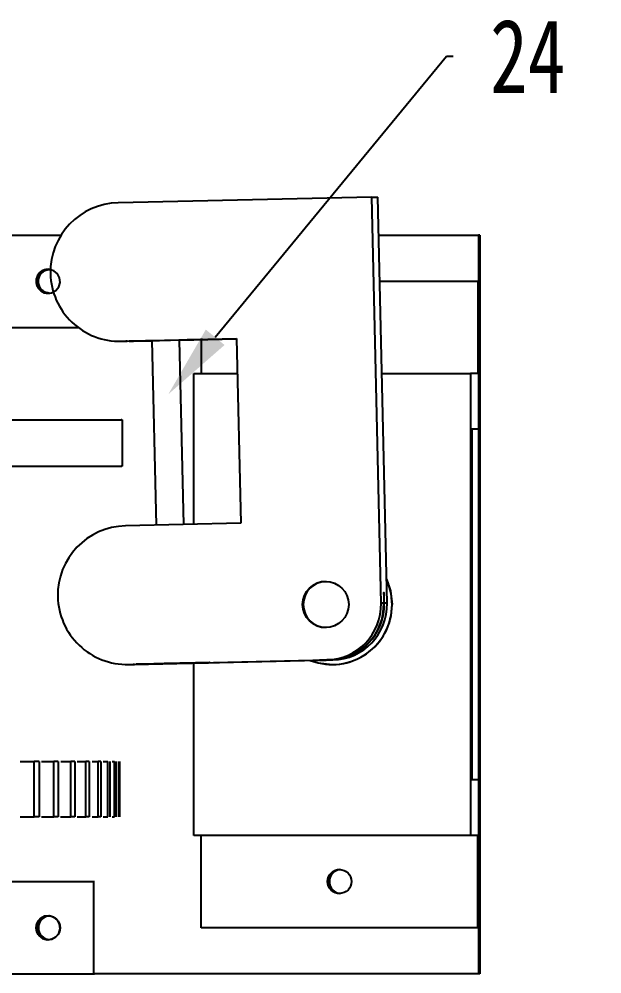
# Model space of a CAD drawing. Header units: millimetres. Extents: x 0 to 420, y 0 to 297.
# Drawn here: x 143.1 to 174.7, y 60.8 to 112.5 of the extents above; entities that cross this region are included whole.
import ezdxf
from ezdxf import colors
from ezdxf.entities.mleader import LeaderData, LeaderLine
from ezdxf.math import Vec2, Vec3

# ---------------------------------------------------------------- set-up
doc = ezdxf.new("R2010")
doc.units = ezdxf.units.MM
doc.styles.get("Standard").update_dxf_attribs({"font": 'hyswlongfangsong.ttf'})

msp = doc.modelspace()

# ---------------------------------------------------------------- linework, layer by layer
at = {"color": 7, "linetype": 'Continuous', "lineweight": 25}
for p, q in [((162.235, 102.833), (148.491, 102.521)), ((162.733, 80.838), (162.235, 102.833)), ((162.235, 102.833), (162.562, 102.833)), ((163.06, 80.838), (162.562, 102.833)), ((142.159, 100.77), (145.404, 100.77)), ((162.608, 100.77), (168.018, 100.77)), ((168.018, 100.77), (168.018, 60.77)), ((168.083, 100.77), (168.018, 100.77)), ((168.083, 100.77), (168.083, 60.77)), ((162.665, 98.27), (167.985, 98.27)), ((167.985, 98.27), (167.985, 93.27)), ((167.985, 98.27), (168.018, 98.27)), ((168.018, 98.27), (168.018, 90.27)), ((142.159, 95.77), (146.329, 95.77)), ((148.661, 95.023), (154.908, 95.165)), ((151.824, 95.087), (154.908, 95.157)), ((154.908, 95.165), (155.135, 85.167)), ((148.576, 95.022), (148.903, 95.022)), ((148.661, 95.023), (148.988, 95.023)), ((148.988, 95.023), (148.903, 95.022)), ((148.988, 95.023), (150.324, 95.053)), ((150.324, 95.058), (150.551, 85.063)), ((152.05, 85.097), (151.824, 95.092)), ((152.989, 95.114), (152.989, 93.27)), ((152.585, 85.109), (152.585, 93.27)), ((152.585, 93.27), (154.951, 93.27)), ((162.778, 93.27), (167.582, 93.27)), ((167.582, 93.27), (167.582, 68.27)), ((167.985, 93.27), (167.582, 93.27)), ((148.727, 88.27), (148.727, 90.77)), ((168.018, 90.27), (167.658, 90.27)), ((167.658, 90.27), (167.658, 71.27)), ((155.135, 85.167), (148.888, 85.025)), ((162.884, 80.838), (162.733, 80.838)), ((162.884, 80.838), (162.909, 80.838)), ((163.06, 80.838), (162.909, 80.838)), ((149.058, 77.527), (159.803, 77.771)), ((149.385, 77.527), (160.13, 77.771)), ((152.585, 68.27), (152.585, 77.6)), ((159.954, 77.771), (159.803, 77.771)), ((159.979, 77.772), (159.979, 77.771)), ((160.13, 77.771), (159.979, 77.771)), ((148.973, 77.526), (149.3, 77.526)), ((149.058, 77.527), (149.385, 77.527)), ((149.385, 77.527), (149.3, 77.526)), ((143.941, 69.27), (143.941, 72.27)), ((144.21, 72.27), (143.941, 72.27)), ((144.21, 72.27), (144.21, 69.27)), ((145.002, 69.27), (145.002, 72.27)), ((145.242, 72.27), (145.002, 72.27)), ((145.242, 72.27), (145.242, 69.27)), ((145.939, 69.27), (145.939, 72.27)), ((146.148, 72.27), (145.939, 72.27)), ((146.148, 72.27), (146.148, 69.27)), ((146.746, 69.27), (146.746, 72.27)), ((146.921, 72.27), (146.746, 72.27)), ((146.921, 72.27), (146.921, 69.27)), ((147.413, 69.27), (147.413, 72.27)), ((147.553, 72.27), (147.413, 72.27)), ((147.553, 72.27), (147.553, 69.27)), ((147.934, 69.27), (147.934, 72.27)), ((148.039, 72.27), (148.039, 69.27)), ((148.17, 72.27), (148.305, 72.27)), ((148.305, 69.27), (148.305, 72.27)), ((148.373, 72.27), (148.373, 69.27)), ((148.523, 69.27), (148.523, 72.27)), ((148.552, 72.27), (148.552, 69.27)), ((148.584, 69.27), (148.584, 72.27)), ((168.018, 71.27), (167.658, 71.27)), ((168.018, 71.27), (168.018, 63.27)), ((144.21, 69.27), (143.941, 69.27)), ((145.242, 69.27), (145.002, 69.27)), ((146.148, 69.27), (145.939, 69.27)), ((146.921, 69.27), (146.746, 69.27)), ((147.553, 69.27), (147.413, 69.27)), ((148.17, 69.27), (148.305, 69.27)), ((167.582, 68.27), (152.585, 68.27)), ((152.989, 63.27), (152.989, 68.27)), ((167.985, 68.27), (167.582, 68.27)), ((167.985, 63.27), (167.985, 68.27)), ((142.161, 65.77), (147.16, 65.77)), ((147.16, 65.77), (147.16, 60.77)), ((147.16, 65.77), (147.214, 65.77)), ((167.985, 63.27), (152.989, 63.27)), ((168.018, 63.27), (167.985, 63.27)), ((142.161, 60.77), (147.16, 60.77)), ((147.16, 60.77), (147.214, 60.77)), ((168.018, 60.77), (147.214, 60.77)), ((168.083, 60.77), (168.018, 60.77))]:
    msp.add_line(p, q, dxfattribs=at)
at = {"color": 7, "linetype": 'Continuous', "flags": 128}
for points in [[(144.081, 98.08), (144.201, 97.857), (144.398, 97.696), (144.64, 97.623), (144.893, 97.649), (145.116, 97.769), (145.277, 97.965), (145.35, 98.208), (145.324, 98.46), (145.204, 98.684), (145.008, 98.844), (144.765, 98.917), (144.513, 98.892), (144.289, 98.772), (144.129, 98.575), (144.056, 98.333), (144.081, 98.08)], [(144.083, 63.08), (144.203, 62.857), (144.399, 62.696), (144.642, 62.623), (144.894, 62.649), (145.118, 62.769), (145.278, 62.965), (145.351, 63.208), (145.326, 63.46), (145.206, 63.684), (145.009, 63.844), (144.766, 63.917), (144.514, 63.892), (144.291, 63.772), (144.13, 63.575), (144.057, 63.333), (144.083, 63.08)]]:
    msp.add_lwpolyline(points, dxfattribs=at)
at = {"color": 7, "linetype": 'Continuous', "lineweight": 25, "flags": 128}
for points in [[(150.324, 95.056), (149.984, 95.048), (149.538, 95.038), (149.229, 95.032), (149.084, 95.029), (149.115, 95.03), (149.321, 95.035), (149.682, 95.043), (150.167, 95.054), (150.733, 95.067), (151.329, 95.081), (151.902, 95.094), (152.401, 95.105), (152.783, 95.113), (153.013, 95.118), (153.07, 95.119), (152.951, 95.116), (152.664, 95.109), (152.236, 95.099), (151.824, 95.09)], [(163.031, 82.139), (163.245, 81.52), (163.333, 80.77)], [(162.909, 80.838), (162.903, 81.058), (162.896, 81.245), (162.89, 81.369), (162.884, 81.413), (162.88, 81.369), (162.879, 81.245), (162.88, 81.058), (162.884, 80.838)], [(152.44, 77.6), (151.881, 77.587), (151.286, 77.573), (150.707, 77.56), (150.196, 77.549), (149.799, 77.54), (149.55, 77.535), (149.471, 77.533), (149.57, 77.536), (149.838, 77.542), (150.251, 77.552), (150.773, 77.564), (151.356, 77.577), (151.95, 77.59), (152.501, 77.603), (152.96, 77.613), (153.287, 77.62), (153.453, 77.623), (153.442, 77.623), (153.256, 77.618), (152.912, 77.61), (152.44, 77.6)], [(153.469, 77.624), (153.368, 77.622), (153.098, 77.616), (152.683, 77.607), (152.16, 77.595), (151.576, 77.582), (150.983, 77.568), (150.433, 77.556), (149.975, 77.545), (149.65, 77.538), (149.487, 77.534), (149.5, 77.534), (149.688, 77.538), (150.035, 77.545), (150.509, 77.556), (151.068, 77.568), (151.663, 77.582), (152.241, 77.595), (152.751, 77.607), (153.147, 77.616), (153.393, 77.622), (153.469, 77.624)], [(151.834, 77.586), (151.555, 77.58), (151.264, 77.573), (151.004, 77.568), (150.815, 77.563), (150.725, 77.561), (150.75, 77.562), (150.884, 77.565), (151.107, 77.57), (151.386, 77.577), (151.677, 77.583), (151.937, 77.589), (152.126, 77.593), (152.215, 77.595), (152.191, 77.595), (152.057, 77.591), (151.834, 77.586)], [(151.834, 77.586), (151.555, 77.58), (151.264, 77.573), (151.004, 77.568), (150.815, 77.563), (150.725, 77.561), (150.75, 77.562), (150.884, 77.565), (151.107, 77.57), (151.386, 77.577), (151.677, 77.583), (151.937, 77.589), (152.126, 77.593), (152.215, 77.595), (152.191, 77.595), (152.057, 77.591), (151.834, 77.586)], [(158.901, 77.743), (159.334, 77.608), (160.084, 77.52)], [(159.954, 77.771), (159.735, 77.766), (159.551, 77.762), (159.43, 77.759), (159.392, 77.758), (159.44, 77.759), (159.569, 77.762), (159.758, 77.766), (159.979, 77.771)]]:
    msp.add_lwpolyline(points, dxfattribs=at)
at = {"color": 7, "linetype": 'Continuous', "lineweight": 25}
for centre, radius in [((159.735, 80.771), 1.25), ((160.487, 65.77), 0.65), ((144.704, 63.27), 0.65)]:
    msp.add_circle(centre, radius, dxfattribs=at)
for centre, radius, start, end in [((148.577, 98.772), 3.75, 91.3064, 181.3056), ((144.703, 98.27), 0.65, 79.8011, 296.0088), ((144.757, 98.27), 0.65, 92.4082, 267.5918), ((148.577, 98.771), 3.75, 181.292, 271.2928), ((148.974, 81.277), 3.75, 91.3064, 181.3056), ((159.768, 80.77), 1.25, 90.0095, 269.9905), ((160.083, 80.77), 3.25, 270.0113, 24.8993), ((148.973, 81.276), 3.75, 181.292, 271.2928), ((160.083, 80.77), 3.249, 249.6624, 0.011), ((159.734, 80.77), 3, 271.3064, 1.3056), ((159.885, 80.77), 3, 271.3064, 1.3056), ((159.91, 80.77), 3, 271.3064, 1.3056), ((160.061, 80.77), 3, 271.3064, 1.3056), ((160.52, 65.77), 0.65, 91.4527, 268.5473), ((160.52, 65.77), 0.65, 91.4527, 268.5473), ((160.585, 65.77), 0.65, 94.3398, 265.6602), ((144.759, 63.27), 0.65, 92.4143, 267.5857), ((144.759, 63.27), 0.65, 92.4128, 267.5872), ((144.824, 63.27), 0.65, 95.3028, 264.6972)]:
    msp.add_arc(centre, radius, start, end, dxfattribs=at)
for points, knots in [([(144.757, 97.62), (144.696, 97.625), (144.556, 97.637), (144.373, 97.732), (144.226, 97.879), (144.13, 98.059), (144.095, 98.27), (144.13, 98.481), (144.226, 98.661), (144.373, 98.808), (144.556, 98.904), (144.696, 98.915), (144.757, 98.92)], [0, 0, 0, 0, 0.090412, 0.204776, 0.295189, 0.394898, 0.5, 0.605102, 0.704811, 0.795224, 0.909588, 1, 1, 1, 1]), ([(144.732, 97.633), (144.701, 97.637), (144.593, 97.648), (144.439, 97.734), (144.291, 97.879), (144.196, 98.059), (144.161, 98.27), (144.196, 98.481), (144.291, 98.661), (144.439, 98.808), (144.622, 98.904), (144.761, 98.915), (144.822, 98.92)], [0, 0, 0, 0, 0.0473466, 0.1671251, 0.2618183, 0.3662481, 0.4763267, 0.5864053, 0.6908351, 0.7855283, 0.9053068, 1, 1, 1, 1]), ([(131.397, 90.77), (131.766, 90.77), (132.505, 90.77), (133.548, 90.77), (134.444, 90.77), (135.49, 90.77), (136.726, 90.77), (137.779, 90.77), (138.674, 90.77), (139.294, 90.77), (139.896, 90.77), (140.609, 90.77), (141.419, 90.77), (142.635, 90.77), (143.876, 90.77), (145.049, 90.77), (145.925, 90.77), (146.551, 90.77), (146.938, 90.77), (147.209, 90.77), (147.481, 90.77), (147.937, 90.77), (148.35, 90.77), (148.755, 90.77), (148.681, 90.77), (148.661, 90.77)], [0, 0, 0, 0, 0.036058, 0.072127, 0.100451, 0.128825, 0.185488, 0.230079, 0.258455, 0.286831, 0.309123, 0.331412, 0.371233, 0.411034, 0.483236, 0.539972, 0.590621, 0.641252, 0.6919, 0.742583, 0.822224, 0.87982, 0.937415, 0.982586, 1, 1, 1, 1]), ([(131.397, 88.27), (131.766, 88.27), (132.505, 88.27), (133.548, 88.27), (134.444, 88.27), (135.49, 88.27), (136.726, 88.27), (137.779, 88.27), (138.674, 88.27), (139.294, 88.27), (139.896, 88.27), (140.609, 88.27), (141.419, 88.27), (142.635, 88.27), (143.876, 88.27), (145.049, 88.27), (145.925, 88.27), (146.551, 88.27), (146.938, 88.27), (147.209, 88.27), (147.481, 88.27), (147.937, 88.27), (148.35, 88.27), (148.755, 88.27), (148.681, 88.27), (148.661, 88.27)], [0, 0, 0, 0, 0.036058, 0.072127, 0.100451, 0.128825, 0.185488, 0.230079, 0.258455, 0.286831, 0.309123, 0.331412, 0.371233, 0.411034, 0.483236, 0.539972, 0.590621, 0.641252, 0.6919, 0.742583, 0.822224, 0.87982, 0.937415, 0.982586, 1, 1, 1, 1]), ([(143.194, 72.27), (143.207, 72.27), (143.376, 72.27), (143.623, 72.27), (143.864, 72.27), (143.941, 72.27)], [0, 0, 0, 0, 0.053546, 0.697692, 1, 1, 1, 1]), ([(144.341, 72.27), (144.481, 72.27), (144.699, 72.27), (144.922, 72.27), (145.002, 72.27)], [0, 0, 0, 0, 0.644946, 1, 1, 1, 1]), ([(145.39, 72.27), (145.492, 72.27), (145.673, 72.27), (145.858, 72.27), (145.939, 72.27)], [0, 0, 0, 0, 0.561928, 1, 1, 1, 1]), ([(146.279, 72.27), (146.353, 72.27), (146.508, 72.27), (146.664, 72.27), (146.746, 72.27)], [0, 0, 0, 0, 0.475729, 1, 1, 1, 1]), ([(147.086, 72.27), (147.113, 72.27), (147.222, 72.27), (147.331, 72.27), (147.413, 72.27)], [0, 0, 0, 0, 0.248238, 1, 1, 1, 1]), ([(147.684, 72.27), (147.686, 72.27), (147.77, 72.27), (147.853, 72.27), (147.934, 72.27)], [0, 0, 0, 0, 0.023712, 1, 1, 1, 1]), ([(143.194, 69.27), (143.207, 69.27), (143.376, 69.27), (143.623, 69.27), (143.864, 69.27), (143.941, 69.27)], [0, 0, 0, 0, 0.053546, 0.697692, 1, 1, 1, 1]), ([(144.341, 69.27), (144.481, 69.27), (144.699, 69.27), (144.922, 69.27), (145.002, 69.27)], [0, 0, 0, 0, 0.644946, 1, 1, 1, 1]), ([(145.373, 69.27), (145.481, 69.27), (145.668, 69.27), (145.858, 69.27), (145.939, 69.27)], [0, 0, 0, 0, 0.575241, 1, 1, 1, 1]), ([(146.279, 69.27), (146.353, 69.27), (146.508, 69.27), (146.664, 69.27), (146.746, 69.27)], [0, 0, 0, 0, 0.475729, 1, 1, 1, 1]), ([(147.086, 69.27), (147.113, 69.27), (147.222, 69.27), (147.331, 69.27), (147.413, 69.27)], [0, 0, 0, 0, 0.248238, 1, 1, 1, 1]), ([(147.684, 69.27), (147.686, 69.27), (147.77, 69.27), (147.853, 69.27), (147.934, 69.27)], [0, 0, 0, 0, 0.023732, 1, 1, 1, 1])]:
    msp.add_open_spline(points, degree=3, knots=knots, dxfattribs=at)

# ---------------------------------------------------------------- leaders
ml = msp.add_multileader_mtext('Standard')
ml.set_content('24', color=256, style='STANDARD')
ml.set_leader_properties()
ml.build(insert=Vec2(0, 0))
ml.multileader.update_dxf_attribs({"text_right_attachment_type": 6, "dogleg_length": 0.36})
ctx = ml.context
ctx.base_point, ctx.plane_origin = Vec3(166.641, 110.468), Vec3(151.209, 92.151)
ctx.right_attachment = 6
notes = []
notes.append((ctx, [(0, (1, 1, 0), (166.281, 110.468), (1, 0), 0.36, [(0, [(151.209, 92.151)], 0, [])])]))
ctx.mtext.insert, ctx.mtext.flow_direction = Vec3(168.641, 112.468), 5
for ctx, leaders in notes:
    for number, flags, end, landing, length, lines in leaders:
        leader = LeaderData()
        leader.index, (leader.has_last_leader_line, leader.has_dogleg_vector, leader.attachment_direction) = number, flags
        leader.last_leader_point, leader.dogleg_vector, leader.dogleg_length = Vec3(end), Vec3(landing), length
        for number, points, colour, breaks in lines:
            line = LeaderLine()
            line.index, line.vertices, line.color, line.breaks = number, Vec3.list(points), colors.encode_raw_color(colour), breaks
            leader.lines.append(line)
        ctx.leaders.append(leader)

doc.saveas('drawing.dxf')
